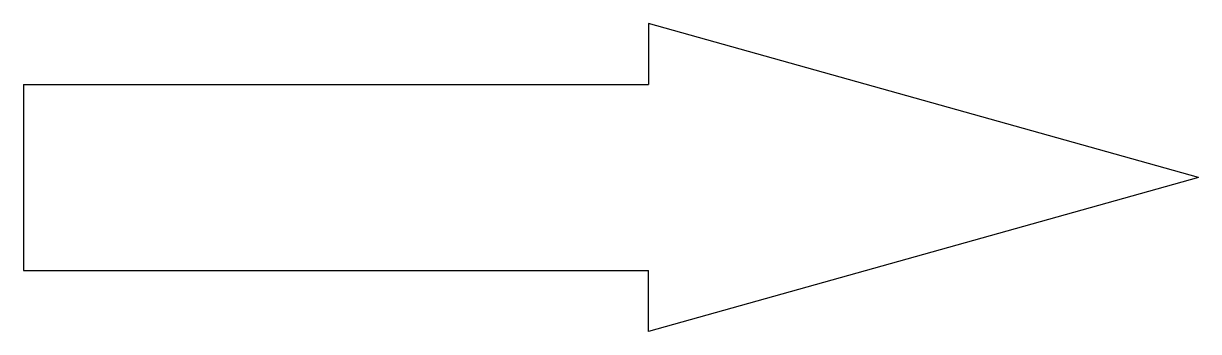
# Model space of a CAD drawing. Header units: metres. Extents: x -20295.4 to -20282.1, y -11938.7 to -11935.3.
import ezdxf

# ---------------------------------------------------------------- set-up
doc = ezdxf.new("R2010")
doc.units = ezdxf.units.M
doc.layers.add('1', color=7, linetype='Continuous')

msp = doc.modelspace()

# ---------------------------------------------------------------- linework, layer by layer
at = {"layer": '1'}
for p, q in [((-20282.13, -11937), (-20288.35, -11935.26)), ((-20288.35, -11935.26), (-20288.35, -11935.95)), ((-20295.42, -11935.95), (-20288.35, -11935.95)), ((-20295.42, -11935.95), (-20295.42, -11938.05)), ((-20282.13, -11937), (-20288.35, -11938.74)), ((-20295.42, -11938.05), (-20288.35, -11938.05)), ((-20288.35, -11938.74), (-20288.35, -11938.05))]:
    msp.add_line(p, q, dxfattribs=at)

doc.saveas('drawing.dxf')
